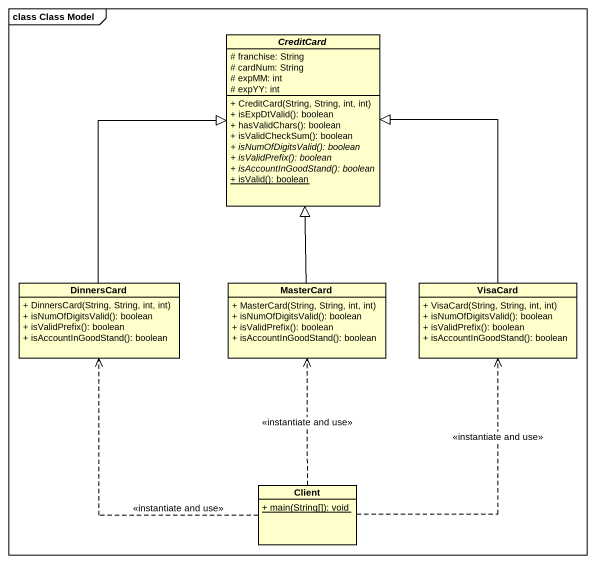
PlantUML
@startuml
mainframe class Class Model
hide circle
hide empty members
skinparam classAttributeIconSize 0
abstract class CreditCard {
  # franchise: String
  # cardNum: String
  # expMM: int
  # expYY: int
  + CreditCard(String, String, int, int)
  + isExpDtValid(): boolean
  + hasValidChars(): boolean
  + isValidCheckSum(): boolean
  {abstract} + isNumOfDigitsValid(): boolean
  {abstract} + isValidPrefix(): boolean
  {abstract} + isAccountInGoodStand(): boolean
  {static} + isValid(): boolean
}
class DinnersCard {
  + DinnersCard(String, String, int, int)
  + isNumOfDigitsValid(): boolean
  + isValidPrefix(): boolean
  + isAccountInGoodStand(): boolean
}
class MasterCard {
  + MasterCard(String, String, int, int)
  + isNumOfDigitsValid(): boolean
  + isValidPrefix(): boolean
  + isAccountInGoodStand(): boolean
}
class VisaCard {
  + VisaCard(String, String, int, int)
  + isNumOfDigitsValid(): boolean
  + isValidPrefix(): boolean
  + isAccountInGoodStand(): boolean
}
class Client {
  {static} + main(String[]): void
}
DinnersCard -up-|> CreditCard
MasterCard -up-|> CreditCard
VisaCard -up-|> CreditCard
Client .up.> DinnersCard : <<instantiate and use>>
Client .up.> MasterCard : <<instantiate and use>>
Client .up.> VisaCard : <<instantiate and use>>
@enduml
